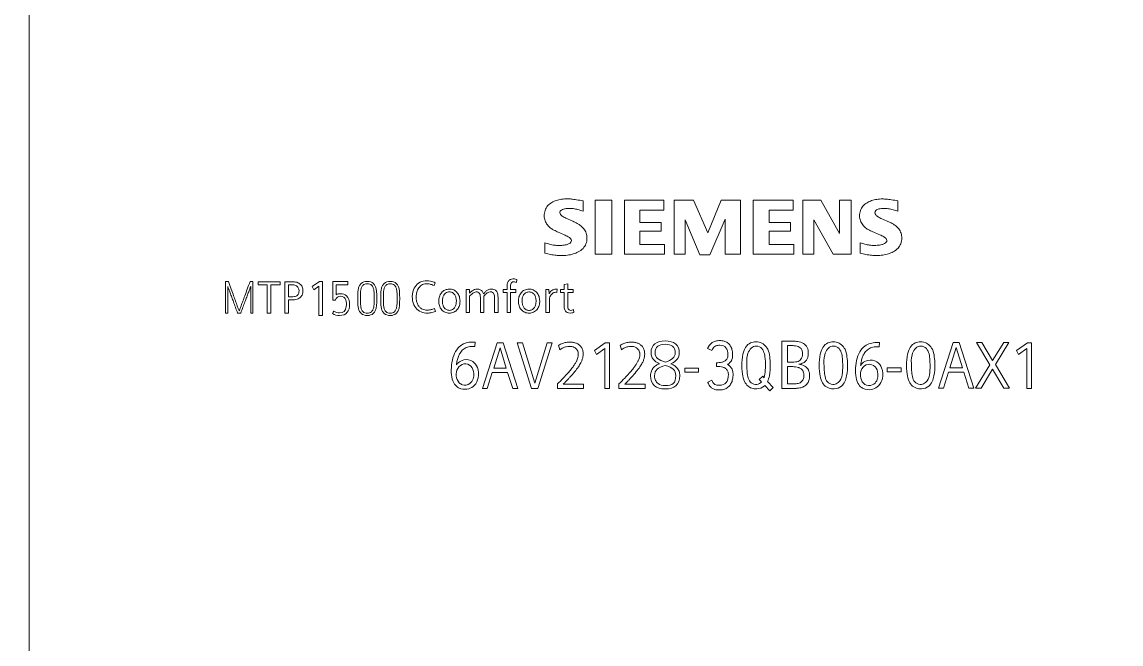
# Model space of a CAD drawing. Header units: millimetres. Extents: x 0 to 1189, y 0 to 841.
# Drawn here: x 878.3 to 955.1, y 322.4 to 365.8 of the extents above; entities that cross this region are included whole.
import ezdxf

# ---------------------------------------------------------------- set-up
doc = ezdxf.new("R2010")
doc.units = ezdxf.units.MM
doc.layers.add('1', color=7, linetype='Continuous')

msp = doc.modelspace()

# ---------------------------------------------------------------- linework, layer by layer
at = {"layer": '1', "color": 7, "linetype": 'Continuous', "lineweight": 13}
for p, q in [((917.504, 352.628), (917.504, 353.348)), ((919.504, 353.388), (918.344, 353.388)), ((918.344, 353.388), (918.344, 349.628)), ((919.504, 349.628), (919.504, 353.388)), ((923.144, 353.388), (920.384, 353.388)), ((920.384, 353.388), (920.384, 349.628)), ((923.144, 352.708), (923.144, 353.388)), ((925.224, 353.388), (923.864, 353.388)), ((923.864, 353.388), (923.864, 349.628)), ((926.224, 351.108), (925.224, 353.388)), ((927.144, 353.388), (926.224, 351.108)), ((928.504, 353.388), (927.144, 353.388)), ((928.504, 349.628), (928.504, 353.388)), ((932.184, 353.388), (929.384, 353.388)), ((929.384, 353.388), (929.384, 349.628)), ((932.184, 352.708), (932.184, 353.388)), ((934.104, 353.388), (932.864, 353.388)), ((932.864, 353.388), (932.864, 349.628)), ((935.424, 351.068), (934.104, 353.388)), ((936.224, 353.388), (935.424, 353.388)), ((935.424, 353.388), (935.424, 351.068)), ((936.224, 349.628), (936.224, 353.388)), ((939.504, 352.628), (939.504, 353.348)), ((921.464, 351.828), (921.464, 352.708)), ((921.464, 352.708), (923.144, 352.708)), ((930.504, 351.828), (930.504, 352.708)), ((930.504, 352.708), (932.184, 352.708)), ((922.944, 351.828), (921.464, 351.828)), ((922.944, 351.228), (922.944, 351.828)), ((924.624, 349.628), (924.624, 352.028)), ((924.624, 352.028), (925.664, 349.588)), ((926.344, 349.588), (927.424, 352.068)), ((927.424, 352.068), (927.424, 349.628)), ((931.984, 351.828), (930.504, 351.828)), ((931.984, 351.228), (931.984, 351.828)), ((933.624, 349.628), (933.624, 352.028)), ((933.624, 352.028), (934.984, 349.628)), ((921.464, 350.308), (921.464, 351.228)), ((921.464, 351.228), (922.944, 351.228)), ((930.504, 350.308), (930.504, 351.228)), ((930.504, 351.228), (931.984, 351.228)), ((914.824, 350.428), (914.824, 349.708)), ((923.184, 350.308), (921.464, 350.308)), ((923.184, 349.628), (923.184, 350.308)), ((932.224, 350.308), (930.504, 350.308)), ((932.224, 349.628), (932.224, 350.308)), ((936.864, 350.428), (936.864, 349.708)), ((918.344, 349.628), (919.504, 349.628)), ((920.384, 349.628), (923.184, 349.628)), ((923.864, 349.628), (924.624, 349.628)), ((925.664, 349.588), (926.344, 349.588)), ((927.424, 349.628), (928.504, 349.628)), ((929.384, 349.628), (932.224, 349.628)), ((932.864, 349.628), (933.624, 349.628)), ((934.984, 349.628), (936.224, 349.628)), ((896.329, 347.702), (894.78, 347.702)), ((894.78, 347.702), (894.78, 347.492)), ((894.78, 347.492), (895.423, 347.492)), ((895.423, 347.492), (895.423, 345.502)), ((895.678, 345.502), (895.678, 347.492)), ((895.678, 347.492), (896.329, 347.492)), ((896.329, 347.492), (896.329, 347.702)), ((896.659, 347.702), (896.659, 345.502)), ((896.914, 346.64), (896.914, 347.492)), ((899.073, 347.721), (898.562, 347.361)), ((898.562, 347.361), (898.671, 347.136)), ((898.671, 347.136), (899.04, 347.395)), ((899.04, 347.395), (899.04, 345.345)), ((899.278, 347.721), (899.073, 347.721)), ((899.278, 345.345), (899.278, 347.721)), ((901.049, 347.721), (900.008, 347.721)), ((900.008, 347.721), (900.008, 346.424)), ((900.236, 346.796), (900.236, 347.477)), ((900.236, 347.477), (901.049, 347.477)), ((901.049, 347.477), (901.049, 347.721)), ((907.085, 347.434), (907.168, 347.637)), ((909.556, 347.154), (909.316, 347.154)), ((909.565, 346.899), (909.556, 347.154)), ((912.183, 347.154), (911.922, 347.154)), ((911.922, 347.154), (911.922, 346.96)), ((912.806, 347.154), (912.425, 347.154)), ((912.806, 346.96), (912.806, 347.154)), ((912.835, 347.658), (912.857, 347.867)), ((915.114, 347.154), (914.889, 347.154)), ((915.124, 346.858), (915.114, 347.154)), ((915.667, 346.957), (915.689, 347.174)), ((916.18, 347.154), (915.919, 347.154)), ((915.919, 347.154), (915.919, 346.96)), ((916.422, 347.558), (916.18, 347.507)), ((916.18, 347.507), (916.18, 347.154)), ((916.422, 347.154), (916.422, 347.558)), ((916.802, 347.154), (916.422, 347.154)), ((916.802, 346.96), (916.802, 347.154)), ((896.914, 345.502), (896.914, 346.431)), ((900.008, 346.424), (900.183, 346.424)), ((909.329, 346.629), (909.329, 345.543)), ((909.571, 345.543), (909.571, 346.69)), ((910.564, 345.543), (910.564, 346.69)), ((911.922, 346.96), (912.183, 346.96)), ((912.183, 346.96), (912.183, 345.543)), ((912.425, 345.543), (912.425, 346.96)), ((912.425, 346.96), (912.806, 346.96)), ((915.919, 346.96), (916.18, 346.96)), ((916.422, 346.96), (916.802, 346.96)), ((907.18, 345.634), (907.116, 345.838)), ((916.846, 345.561), (916.824, 345.754)), ((895.423, 345.502), (895.678, 345.502)), ((896.659, 345.502), (896.914, 345.502)), ((899.04, 345.345), (899.278, 345.345)), ((909.329, 345.543), (909.571, 345.543)), ((910.321, 345.543), (910.564, 345.543)), ((911.313, 345.543), (911.555, 345.543)), ((912.183, 345.543), (912.425, 345.543)), ((914.9, 345.543), (915.142, 345.543)), ((909.939, 343.181), (909.955, 343.482)), ((911.485, 343.441), (910.461, 340.241)), ((911.906, 343.441), (911.485, 343.441)), ((912.939, 340.241), (911.906, 343.441)), ((913.254, 343.441), (912.888, 343.441)), ((912.888, 343.441), (913.892, 340.241)), ((914.121, 340.615), (913.254, 343.441)), ((914.993, 343.441), (914.121, 340.615)), ((914.325, 340.241), (915.327, 343.441)), ((915.327, 343.441), (914.993, 343.441)), ((919.049, 343.441), (918.289, 342.906)), ((919.337, 343.441), (919.049, 343.441)), ((919.337, 340.241), (919.337, 343.441)), ((931.906, 343.554), (931.391, 343.554)), ((931.391, 343.554), (931.391, 340.254)), ((938.184, 343.149), (938.2, 343.449)), ((943.362, 343.466), (942.338, 340.266)), ((943.783, 343.466), (943.362, 343.466)), ((944.815, 340.266), (943.783, 343.466)), ((945.368, 343.466), (944.982, 343.466)), ((944.982, 343.466), (945.913, 341.894)), ((946.116, 342.203), (945.368, 343.466)), ((946.892, 343.466), (946.116, 342.203)), ((946.309, 341.912), (947.258, 343.466)), ((947.258, 343.466), (946.892, 343.466)), ((948.549, 343.441), (947.789, 342.906)), ((948.837, 343.441), (948.549, 343.441)), ((948.837, 340.241), (948.837, 343.441)), ((911.252, 341.666), (911.694, 343.085)), ((911.694, 343.085), (912.126, 341.666)), ((915.789, 343.269), (915.873, 342.953)), ((918.289, 342.906), (918.429, 342.624)), ((918.429, 342.624), (919.016, 343.039)), ((919.016, 343.039), (919.016, 340.241)), ((920.089, 343.269), (920.173, 342.953)), ((931.773, 342.075), (931.773, 343.244)), ((931.773, 343.244), (931.945, 343.244)), ((943.128, 341.691), (943.571, 343.109)), ((943.571, 343.109), (944.002, 341.691)), ((947.789, 342.906), (947.929, 342.624)), ((947.929, 342.624), (948.516, 343.039)), ((948.516, 343.039), (948.516, 340.241)), ((926.817, 342.044), (926.817, 341.781)), ((931.945, 342.075), (931.773, 342.075)), ((931.773, 340.564), (931.773, 341.78)), ((931.773, 341.78), (931.945, 341.78)), ((945.913, 341.894), (944.931, 340.266)), ((947.291, 340.266), (946.309, 341.912)), ((910.798, 340.241), (911.152, 341.361)), ((911.152, 341.361), (912.225, 341.361)), ((912.126, 341.666), (911.252, 341.666)), ((912.225, 341.361), (912.579, 340.241)), ((925.566, 341.675), (924.605, 341.675)), ((924.605, 341.675), (924.605, 341.393)), ((924.605, 341.393), (925.566, 341.393)), ((925.566, 341.393), (925.566, 341.675)), ((930.053, 341.1), (929.812, 340.875)), ((930.15, 340.997), (930.053, 341.1)), ((939.714, 341.7), (938.752, 341.7)), ((938.752, 341.7), (938.752, 341.418)), ((938.752, 341.418), (939.714, 341.418)), ((939.714, 341.418), (939.714, 341.7)), ((942.675, 340.266), (943.029, 341.386)), ((943.029, 341.386), (944.102, 341.386)), ((944.002, 341.691), (943.128, 341.691)), ((944.102, 341.386), (944.455, 340.266)), ((945.309, 340.266), (946.116, 341.589)), ((946.116, 341.589), (946.892, 340.266)), ((910.461, 340.241), (910.798, 340.241)), ((912.579, 340.241), (912.939, 340.241)), ((913.892, 340.241), (914.325, 340.241)), ((915.706, 340.564), (915.706, 340.241)), ((915.706, 340.241), (917.525, 340.241)), ((917.525, 340.546), (916.107, 340.546)), ((917.525, 340.241), (917.525, 340.546)), ((919.016, 340.241), (919.337, 340.241)), ((920.006, 340.564), (920.006, 340.241)), ((920.006, 340.241), (921.825, 340.241)), ((921.825, 340.546), (920.407, 340.546)), ((921.825, 340.241), (921.825, 340.546)), ((929.812, 340.875), (929.972, 340.704)), ((930.202, 340.457), (930.543, 340.092)), ((930.784, 340.317), (930.391, 340.738)), ((930.543, 340.092), (930.784, 340.317)), ((931.391, 340.254), (932.045, 340.254)), ((931.945, 340.564), (931.773, 340.564)), ((942.338, 340.266), (942.675, 340.266)), ((944.455, 340.266), (944.815, 340.266)), ((944.931, 340.266), (945.309, 340.266)), ((946.892, 340.266), (947.291, 340.266)), ((948.516, 340.241), (948.837, 340.241))]:
    msp.add_line(p, q, dxfattribs=at)
for centre, radius, start, end in [((901.301, 345.983), 1.202, 158.04733, 158.4632), ((900.552, 346.3), 0.389, 20.15763, 160.1131), ((900.057, 346.143), 0.908, 348.75752, 18.67693), ((926.769, 344.381), 2.337, 271.18882, 280.58175), ((926.885, 339.896), 1.886, 78.14387, 92.05107)]:
    msp.add_arc(centre, radius, start, end, dxfattribs=at)
for points, knots in [([(950.48, 224.19), (898.21, 224.19), (842.672, 224.19), (783.868, 224.19), (777.143, 224.19), (773.452, 224.19), (772.941, 224.19), (772.593, 224.19), (772.362, 224.19), (771.984, 224.197), (770.669, 224.274), (768.364, 224.788), (765.613, 226.213), (763.316, 228.292), (761.893, 230.477), (761.135, 232.357), (760.808, 233.611), (760.648, 234.609), (760.587, 235.255), (760.568, 235.699), (760.562, 235.924), (760.562, 236.058), (760.562, 236.216), (760.561, 236.445), (760.562, 237.055), (760.562, 237.972), (760.561, 238.996), (760.562, 245.938), (760.562, 259.005), (760.562, 298.004), (760.561, 356.81), (760.562, 415.607), (760.561, 449.918), (760.562, 458.897), (760.561, 461.761), (760.562, 463.181), (760.561, 463.91), (760.562, 464.25), (760.562, 464.466), (760.565, 464.602), (760.567, 464.681), (760.585, 465.198), (760.689, 466.243), (761.139, 468.204), (762.201, 470.586), (764.142, 473), (766.634, 474.84), (769.058, 475.801), (770.812, 476.128), (771.698, 476.205), (772.208, 476.226), (772.877, 476.227), (773.791, 476.227), (775.425, 476.227), (779.916, 476.227), (790.535, 476.227), (852.604, 476.227), (963.681, 476.227), (1071.488, 476.227), (1130.292, 476.227), (1137.017, 476.227), (1140.708, 476.227), (1141.22, 476.227), (1141.568, 476.227), (1141.799, 476.227), (1142.176, 476.22), (1143.491, 476.143), (1145.796, 475.628), (1148.547, 474.204), (1150.844, 472.125), (1152.267, 469.94), (1153.026, 468.06), (1153.353, 466.806), (1153.512, 465.807), (1153.573, 465.161), (1153.593, 464.718), (1153.598, 464.492), (1153.598, 464.359), (1153.599, 464.201), (1153.599, 463.972), (1153.599, 463.361), (1153.599, 462.444), (1153.599, 461.421), (1153.599, 454.479), (1153.599, 441.411), (1153.599, 402.413), (1153.599, 343.606), (1153.599, 284.809), (1153.599, 250.498), (1153.599, 241.52), (1153.599, 238.655), (1153.599, 237.235), (1153.599, 236.506), (1153.599, 236.167), (1153.598, 235.951), (1153.595, 235.814), (1153.593, 235.735), (1153.575, 235.218), (1153.471, 234.174), (1153.021, 232.213), (1151.96, 229.831), (1150.019, 227.417), (1147.526, 225.577), (1145.102, 224.616), (1143.349, 224.288), (1142.463, 224.211), (1141.952, 224.19), (1141.284, 224.189), (1140.369, 224.19), (1138.735, 224.189), (1134.244, 224.19), (1123.625, 224.189), (1061.556, 224.19), (1002.751, 224.19), (950.48, 224.19)], [0, 0, 0, 0, 0.125, 0.132812, 0.140625, 0.141113, 0.141602, 0.141846, 0.141968, 0.14209, 0.142578, 0.144531, 0.146484, 0.148438, 0.150391, 0.151367, 0.152344, 0.152832, 0.15332, 0.153564, 0.153687, 0.153748, 0.153809, 0.154053, 0.154297, 0.155273, 0.15625, 0.156738, 0.171875, 0.1875, 0.25, 0.3125, 0.328125, 0.332031, 0.333984, 0.334961, 0.335449, 0.335693, 0.335815, 0.335876, 0.335938, 0.335968, 0.336914, 0.337891, 0.339844, 0.341797, 0.34375, 0.345703, 0.34668, 0.347168, 0.347412, 0.347656, 0.348633, 0.349609, 0.351562, 0.359375, 0.375, 0.5, 0.625, 0.632812, 0.640625, 0.641113, 0.641602, 0.641846, 0.641968, 0.64209, 0.642578, 0.644531, 0.646484, 0.648438, 0.650391, 0.651367, 0.652344, 0.652832, 0.65332, 0.653564, 0.653687, 0.653748, 0.653809, 0.654053, 0.654297, 0.655273, 0.65625, 0.656738, 0.671875, 0.6875, 0.75, 0.8125, 0.828125, 0.832031, 0.833984, 0.834961, 0.835449, 0.835693, 0.835815, 0.835876, 0.835938, 0.835968, 0.836914, 0.837891, 0.839844, 0.841797, 0.84375, 0.845703, 0.84668, 0.847168, 0.847412, 0.847656, 0.848633, 0.849609, 0.851562, 0.859375, 0.875, 1, 1, 1, 1]), ([(950.48, 229.19), (1002.751, 229.19), (1061.556, 229.19), (1123.625, 229.189), (1134.244, 229.19), (1138.735, 229.189), (1140.37, 229.19), (1141.282, 229.189), (1141.846, 229.19), (1142.143, 229.202), (1142.671, 229.248), (1143.709, 229.442), (1145.079, 229.985), (1146.528, 231.055), (1147.657, 232.459), (1148.257, 233.804), (1148.527, 234.984), (1148.584, 235.552), (1148.596, 235.897), (1148.597, 235.942), (1148.598, 236.007), (1148.599, 236.173), (1148.599, 236.508), (1148.599, 237.235), (1148.599, 238.656), (1148.599, 241.52), (1148.599, 250.498), (1148.599, 284.809), (1148.599, 343.606), (1148.599, 402.413), (1148.599, 441.411), (1148.599, 454.479), (1148.599, 461.42), (1148.599, 462.444), (1148.599, 463.364), (1148.599, 463.97), (1148.599, 464.192), (1148.598, 464.347), (1148.598, 464.426), (1148.595, 464.548), (1148.583, 464.816), (1148.549, 465.178), (1148.453, 465.778), (1148.269, 466.487), (1147.812, 467.618), (1147.008, 468.853), (1145.673, 470.062), (1144.073, 470.89), (1142.795, 471.175), (1141.985, 471.223), (1141.755, 471.227), (1141.567, 471.227), (1141.218, 471.227), (1140.709, 471.227), (1137.018, 471.227), (1130.292, 471.227), (1071.488, 471.227), (963.681, 471.227), (852.604, 471.227), (790.535, 471.227), (779.916, 471.227), (775.426, 471.227), (773.79, 471.227), (772.879, 471.227), (772.314, 471.227), (772.018, 471.214), (771.489, 471.168), (770.451, 470.975), (769.081, 470.431), (767.632, 469.362), (766.503, 467.958), (765.904, 466.612), (765.633, 465.433), (765.577, 464.865), (765.565, 464.52), (765.563, 464.474), (765.562, 464.409), (765.562, 464.243), (765.561, 463.909), (765.562, 463.182), (765.561, 461.761), (765.562, 458.897), (765.561, 449.918), (765.562, 415.607), (765.561, 356.81), (765.562, 298.004), (765.562, 259.005), (765.562, 245.938), (765.561, 238.996), (765.562, 237.973), (765.562, 237.053), (765.561, 236.447), (765.562, 236.225), (765.562, 236.07), (765.562, 235.991), (765.565, 235.869), (765.577, 235.601), (765.611, 235.238), (765.707, 234.638), (765.892, 233.929), (766.348, 232.798), (767.152, 231.564), (768.488, 230.355), (770.087, 229.527), (771.365, 229.241), (772.176, 229.194), (772.406, 229.19), (772.594, 229.19), (772.943, 229.19), (773.452, 229.19), (777.143, 229.19), (783.868, 229.19), (842.672, 229.19), (898.21, 229.19), (950.48, 229.19)], [0, 0, 0, 0, 0.125, 0.140625, 0.148438, 0.150391, 0.151367, 0.152344, 0.152588, 0.152832, 0.15332, 0.154297, 0.15625, 0.158203, 0.160156, 0.162109, 0.163086, 0.164032, 0.164062, 0.164124, 0.164185, 0.164307, 0.164551, 0.165039, 0.166016, 0.167969, 0.171875, 0.1875, 0.25, 0.3125, 0.328125, 0.343262, 0.34375, 0.344727, 0.345703, 0.345947, 0.346191, 0.346252, 0.346313, 0.346436, 0.34668, 0.347168, 0.347656, 0.348633, 0.349609, 0.351562, 0.353516, 0.355469, 0.357422, 0.35791, 0.358032, 0.358154, 0.358398, 0.358887, 0.359375, 0.367188, 0.375, 0.5, 0.625, 0.640625, 0.648438, 0.650391, 0.651367, 0.652344, 0.652588, 0.652832, 0.65332, 0.654297, 0.65625, 0.658203, 0.660156, 0.662109, 0.663086, 0.664032, 0.664062, 0.664124, 0.664185, 0.664307, 0.664551, 0.665039, 0.666016, 0.667969, 0.671875, 0.6875, 0.75, 0.8125, 0.828125, 0.843262, 0.84375, 0.844727, 0.845703, 0.845947, 0.846191, 0.846252, 0.846313, 0.846436, 0.84668, 0.847168, 0.847656, 0.848633, 0.849609, 0.851562, 0.853516, 0.855469, 0.857422, 0.85791, 0.858032, 0.858154, 0.858398, 0.858887, 0.859375, 0.867188, 0.875, 1, 1, 1, 1]), ([(917.504, 353.348), (917.35, 353.375), (917.075, 353.426), (916.712, 353.477), (916.363, 353.501), (916.01, 353.476), (915.635, 353.394), (915.296, 353.246), (915.006, 353.019), (914.818, 352.684), (914.767, 352.319), (914.817, 351.96), (914.994, 351.648), (915.225, 351.437), (915.494, 351.287), (915.8, 351.144), (916.14, 351.006), (916.435, 350.869), (916.618, 350.741), (916.695, 350.585), (916.644, 350.441), (916.51, 350.344), (916.348, 350.289), (916.173, 350.255), (915.999, 350.237), (915.766, 350.23), (915.479, 350.248), (915.147, 350.314), (914.931, 350.386), (914.824, 350.428)], [0, 0, 0, 0, 0.058167, 0.103291, 0.135497, 0.18739, 0.233927, 0.276573, 0.323469, 0.367574, 0.415117, 0.457643, 0.499335, 0.545023, 0.571534, 0.61311, 0.669886, 0.707355, 0.733443, 0.751236, 0.766876, 0.785371, 0.810586, 0.829835, 0.851293, 0.875106, 0.916093, 0.9575, 1, 1, 1, 1]), ([(939.504, 353.348), (939.352, 353.374), (939.08, 353.422), (938.72, 353.469), (938.376, 353.491), (938.029, 353.465), (937.662, 353.38), (937.328, 353.227), (937.04, 352.999), (936.851, 352.669), (936.8, 352.309), (936.853, 351.956), (937.032, 351.646), (937.266, 351.434), (937.539, 351.282), (937.846, 351.139), (938.186, 351.003), (938.48, 350.869), (938.664, 350.745), (938.743, 350.592), (938.692, 350.45), (938.557, 350.355), (938.391, 350.3), (938.211, 350.263), (938.035, 350.243), (937.803, 350.234), (937.517, 350.251), (937.186, 350.316), (936.971, 350.386), (936.864, 350.428)], [0, 0, 0, 0, 0.057583, 0.102541, 0.134994, 0.185598, 0.231448, 0.274046, 0.321533, 0.365446, 0.411849, 0.454176, 0.496026, 0.542215, 0.569844, 0.611753, 0.668087, 0.705885, 0.732039, 0.749567, 0.764924, 0.783472, 0.80902, 0.829572, 0.851491, 0.87493, 0.915975, 0.95744, 1, 1, 1, 1]), ([(914.824, 349.708), (914.957, 349.67), (915.216, 349.605), (915.598, 349.543), (915.995, 349.521), (916.398, 349.545), (916.798, 349.628), (917.171, 349.777), (917.5, 350.004), (917.724, 350.349), (917.783, 350.729), (917.731, 351.098), (917.556, 351.42), (917.322, 351.641), (917.048, 351.797), (916.743, 351.947), (916.406, 352.092), (916.112, 352.23), (915.931, 352.362), (915.857, 352.511), (915.895, 352.635), (915.994, 352.717), (916.117, 352.768), (916.25, 352.804), (916.379, 352.824), (916.566, 352.832), (916.822, 352.81), (917.155, 352.741), (917.384, 352.67), (917.504, 352.628)], [0, 0, 0, 0, 0.050995, 0.09847, 0.142842, 0.197361, 0.247009, 0.29309, 0.345193, 0.39189, 0.440408, 0.484338, 0.527032, 0.573288, 0.601245, 0.643101, 0.698989, 0.736572, 0.762873, 0.781014, 0.793261, 0.807604, 0.826728, 0.842361, 0.858321, 0.874793, 0.911417, 0.952987, 1, 1, 1, 1]), ([(915.913, 352.41), (915.89, 352.446), (915.859, 352.519), (915.887, 352.61), (915.917, 352.647), (915.927, 352.658)], [0, 0, 0, 0, 0.466668, 0.8392, 1, 1, 1, 1]), ([(936.864, 349.708), (936.997, 349.671), (937.255, 349.606), (937.636, 349.546), (938.03, 349.525), (938.43, 349.55), (938.827, 349.634), (939.194, 349.783), (939.515, 350.01), (939.731, 350.354), (939.787, 350.732), (939.735, 351.097), (939.561, 351.416), (939.331, 351.634), (939.063, 351.788), (938.761, 351.934), (938.426, 352.076), (938.135, 352.213), (937.952, 352.344), (937.869, 352.52), (937.957, 352.716), (938.211, 352.807), (938.508, 352.826), (938.842, 352.805), (939.172, 352.739), (939.392, 352.669), (939.504, 352.628)], [0, 0, 0, 0, 0.051177, 0.098821, 0.143351, 0.197996, 0.24762, 0.293548, 0.344848, 0.391383, 0.440309, 0.484046, 0.526614, 0.57274, 0.600034, 0.641579, 0.697513, 0.73523, 0.761625, 0.77983, 0.802755, 0.831617, 0.874986, 0.914128, 0.955604, 1, 1, 1, 1]), ([(937.932, 352.398), (937.911, 352.432), (937.879, 352.517), (937.91, 352.607), (937.938, 352.648)], [0, 0, 0, 0, 0.446807, 1, 1, 1, 1]), ([(892.671, 347.369), (892.688, 347.322), (892.71, 347.26), (892.767, 347.105), (892.799, 347.019), (892.87, 346.828), (892.907, 346.726), (892.985, 346.513), (893.024, 346.407), (893.153, 346.058), (893.248, 345.793), (893.352, 345.51)], [0, 0, 0, 0, 0.155893, 0.155893, 0.312693, 0.312693, 0.470232, 0.470232, 0.627286, 0.627286, 1, 1, 1, 1]), ([(894.225, 347.71), (894.09, 347.344), (893.968, 347.016), (893.811, 346.599), (893.766, 346.475), (893.677, 346.233), (893.636, 346.124), (893.562, 345.929), (893.532, 345.847), (893.486, 345.717), (893.472, 345.678), (893.468, 345.666)], [0, 0, 0, 0, 0.36619, 0.36619, 0.52467, 0.52467, 0.683151, 0.683151, 0.841432, 0.841432, 1, 1, 1, 1]), ([(893.575, 345.51), (893.681, 345.797), (893.779, 346.064), (893.91, 346.415), (893.948, 346.522), (894.028, 346.736), (894.065, 346.837), (894.137, 347.028), (894.169, 347.114), (894.228, 347.269), (894.251, 347.33), (894.267, 347.375)], [0, 0, 0, 0, 0.368387, 0.368387, 0.526359, 0.526359, 0.684151, 0.684151, 0.841743, 0.841743, 1, 1, 1, 1]), ([(896.914, 346.431), (896.961, 346.43), (897.073, 346.431), (897.3, 346.435), (897.527, 346.474), (897.739, 346.596), (897.857, 346.743), (897.921, 346.966), (897.92, 347.21), (897.816, 347.484), (897.557, 347.665), (897.211, 347.708), (896.909, 347.701), (896.716, 347.702), (896.659, 347.702)], [0, 0, 0, 0, 0.047498, 0.112379, 0.229359, 0.273797, 0.356237, 0.41088, 0.505402, 0.597419, 0.695135, 0.805259, 0.942949, 1, 1, 1, 1]), ([(896.914, 347.492), (896.998, 347.498), (897.163, 347.491), (897.38, 347.477), (897.56, 347.369), (897.647, 347.184), (897.653, 346.962), (897.564, 346.73), (897.329, 346.653), (897.116, 346.64), (896.98, 346.638), (896.914, 346.64)], [0, 0, 0, 0, 0.128876, 0.256893, 0.326301, 0.441095, 0.550469, 0.666966, 0.79117, 0.899212, 1, 1, 1, 1]), ([(901.856, 347.391), (901.824, 347.319), (901.8, 347.24), (901.769, 347.066), (901.76, 346.972), (901.755, 346.77), (901.754, 346.663), (901.754, 346.539), (901.754, 346.526), (901.754, 346.402), (901.756, 346.295), (901.76, 346.095), (901.769, 346.002), (901.8, 345.828), (901.824, 345.749), (901.888, 345.605), (901.936, 345.542), (901.998, 345.488)], [0, 0, 0, 0, 0.140554, 0.140554, 0.281108, 0.281108, 0.422345, 0.422345, 0.437506, 0.437506, 0.578743, 0.578743, 0.719291, 0.719291, 0.859838, 0.859838, 1, 1, 1, 1]), ([(902.833, 345.488), (902.893, 345.542), (902.939, 345.605), (903.007, 345.749), (903.031, 345.828), (903.062, 346.002), (903.071, 346.095), (903.076, 346.295), (903.077, 346.402), (903.077, 346.526), (903.077, 346.539), (903.077, 346.663), (903.075, 346.77), (903.071, 346.972), (903.062, 347.066), (903.034, 347.24), (903.011, 347.319), (902.946, 347.463), (902.9, 347.526), (902.735, 347.676), (902.594, 347.724), (902.24, 347.724), (902.099, 347.677), (901.935, 347.526), (901.888, 347.463), (901.856, 347.391)], [0, 0, 0, 0, 0.079569, 0.079569, 0.159138, 0.159138, 0.238707, 0.238707, 0.318666, 0.318666, 0.327249, 0.327249, 0.407208, 0.407208, 0.486781, 0.486781, 0.566276, 0.566276, 0.645117, 0.645117, 0.783434, 0.783434, 0.921751, 0.921751, 1, 1, 1, 1]), ([(902.018, 345.762), (901.992, 345.824), (901.974, 345.895), (901.95, 346.052), (901.943, 346.137), (901.938, 346.319), (901.937, 346.415), (901.937, 346.526), (901.937, 346.539), (901.937, 346.655), (901.938, 346.753), (901.943, 346.935), (901.949, 347.02), (901.971, 347.176), (901.989, 347.246), (902.039, 347.368), (902.075, 347.42), (902.123, 347.463)], [0, 0, 0, 0, 0.136936, 0.136936, 0.273872, 0.273872, 0.410828, 0.410828, 0.427429, 0.427429, 0.570283, 0.570283, 0.713116, 0.713116, 0.856078, 0.856078, 1, 1, 1, 1]), ([(902.711, 347.463), (902.757, 347.42), (902.793, 347.368), (902.845, 347.246), (902.864, 347.176), (902.885, 347.02), (902.892, 346.935), (902.897, 346.753), (902.898, 346.655), (902.898, 346.539), (902.898, 346.526), (902.898, 346.415), (902.896, 346.319), (902.892, 346.137), (902.885, 346.052), (902.861, 345.895), (902.842, 345.825), (902.789, 345.699), (902.752, 345.645), (902.637, 345.541), (902.542, 345.511), (902.291, 345.511), (902.194, 345.541), (902.079, 345.645), (902.042, 345.699), (902.018, 345.762)], [0, 0, 0, 0, 0.086386, 0.086386, 0.172202, 0.172202, 0.25794, 0.25794, 0.343692, 0.343692, 0.353657, 0.353657, 0.435868, 0.435868, 0.518067, 0.518067, 0.600266, 0.600266, 0.682998, 0.682998, 0.79846, 0.79846, 0.915871, 0.915871, 1, 1, 1, 1]), ([(902.123, 347.463), (902.19, 347.526), (902.288, 347.558), (902.544, 347.558), (902.642, 347.526), (902.711, 347.463)], [0, 0, 0, 0, 0.505133, 0.505133, 1, 1, 1, 1]), ([(902.123, 347.463), (902.19, 347.526), (902.288, 347.558), (902.544, 347.558), (902.642, 347.526), (902.711, 347.463)], [0, 0, 0, 0, 0.505133, 0.505133, 1, 1, 1, 1]), ([(903.459, 347.391), (903.427, 347.319), (903.403, 347.24), (903.372, 347.066), (903.363, 346.972), (903.358, 346.77), (903.357, 346.663), (903.357, 346.539), (903.357, 346.526), (903.357, 346.402), (903.358, 346.295), (903.363, 346.095), (903.372, 346.002), (903.403, 345.828), (903.427, 345.749), (903.491, 345.605), (903.539, 345.542), (903.601, 345.488)], [0, 0, 0, 0, 0.140554, 0.140554, 0.281108, 0.281108, 0.422345, 0.422345, 0.437506, 0.437506, 0.578743, 0.578743, 0.719291, 0.719291, 0.859838, 0.859838, 1, 1, 1, 1]), ([(904.436, 345.488), (904.496, 345.542), (904.542, 345.605), (904.609, 345.749), (904.634, 345.828), (904.665, 346.002), (904.674, 346.095), (904.679, 346.295), (904.68, 346.402), (904.68, 346.526), (904.68, 346.539), (904.68, 346.663), (904.678, 346.77), (904.674, 346.972), (904.665, 347.066), (904.637, 347.24), (904.613, 347.319), (904.549, 347.463), (904.503, 347.526), (904.338, 347.676), (904.197, 347.724), (903.843, 347.724), (903.702, 347.677), (903.538, 347.526), (903.491, 347.463), (903.459, 347.391)], [0, 0, 0, 0, 0.079569, 0.079569, 0.159138, 0.159138, 0.238707, 0.238707, 0.318666, 0.318666, 0.327249, 0.327249, 0.407208, 0.407208, 0.486781, 0.486781, 0.566276, 0.566276, 0.645117, 0.645117, 0.783434, 0.783434, 0.921751, 0.921751, 1, 1, 1, 1]), ([(903.621, 345.762), (903.595, 345.824), (903.577, 345.895), (903.553, 346.052), (903.546, 346.137), (903.541, 346.319), (903.54, 346.415), (903.54, 346.526), (903.54, 346.539), (903.54, 346.655), (903.541, 346.753), (903.545, 346.935), (903.552, 347.02), (903.574, 347.176), (903.592, 347.246), (903.642, 347.368), (903.678, 347.42), (903.726, 347.463)], [0, 0, 0, 0, 0.136936, 0.136936, 0.273872, 0.273872, 0.410828, 0.410828, 0.427429, 0.427429, 0.570283, 0.570283, 0.713116, 0.713116, 0.856078, 0.856078, 1, 1, 1, 1]), ([(904.314, 347.463), (904.36, 347.42), (904.396, 347.368), (904.448, 347.246), (904.467, 347.176), (904.488, 347.02), (904.494, 346.935), (904.5, 346.753), (904.501, 346.655), (904.501, 346.539), (904.501, 346.526), (904.501, 346.415), (904.499, 346.319), (904.495, 346.137), (904.488, 346.052), (904.463, 345.895), (904.444, 345.825), (904.392, 345.699), (904.355, 345.645), (904.24, 345.541), (904.145, 345.511), (903.894, 345.511), (903.796, 345.541), (903.682, 345.645), (903.645, 345.699), (903.621, 345.762)], [0, 0, 0, 0, 0.086386, 0.086386, 0.172202, 0.172202, 0.25794, 0.25794, 0.343692, 0.343692, 0.353657, 0.353657, 0.435868, 0.435868, 0.518067, 0.518067, 0.600266, 0.600266, 0.682998, 0.682998, 0.79846, 0.79846, 0.915871, 0.915871, 1, 1, 1, 1]), ([(903.726, 347.463), (903.793, 347.526), (903.891, 347.558), (904.147, 347.558), (904.245, 347.526), (904.314, 347.463)], [0, 0, 0, 0, 0.505133, 0.505133, 1, 1, 1, 1]), ([(903.726, 347.463), (903.793, 347.526), (903.891, 347.558), (904.147, 347.558), (904.245, 347.526), (904.314, 347.463)], [0, 0, 0, 0, 0.505133, 0.505133, 1, 1, 1, 1]), ([(907.168, 347.637), (907.056, 347.69), (906.788, 347.776), (906.328, 347.791), (905.883, 347.563), (905.593, 347.102), (905.526, 346.533), (905.704, 345.823), (906.326, 345.465), (906.855, 345.53), (907.073, 345.591), (907.18, 345.634)], [0, 0, 0, 0, 0.078775, 0.186117, 0.290375, 0.389841, 0.530151, 0.65472, 0.850813, 0.926067, 1, 1, 1, 1]), ([(907.116, 345.838), (907.074, 345.819), (906.961, 345.776), (906.733, 345.72), (906.439, 345.71), (906.172, 345.82), (905.993, 346.004), (905.888, 346.22), (905.825, 346.506), (905.83, 346.817), (905.923, 347.149), (906.111, 347.436), (906.408, 347.567), (906.683, 347.569), (906.903, 347.513), (907.033, 347.46), (907.085, 347.434)], [0, 0, 0, 0, 0.037201, 0.097331, 0.188059, 0.268928, 0.321032, 0.391101, 0.459255, 0.555166, 0.637694, 0.734705, 0.819625, 0.886322, 0.953497, 1, 1, 1, 1]), ([(910.531, 346.867), (910.524, 346.898), (910.494, 346.983), (910.399, 347.111), (910.215, 347.19), (910.017, 347.189), (909.82, 347.124), (909.678, 347.013), (909.595, 346.933), (909.565, 346.899)], [0, 0, 0, 0, 0.076702, 0.228535, 0.379873, 0.557465, 0.711564, 0.889141, 1, 1, 1, 1]), ([(911.555, 345.543), (911.555, 345.648), (911.555, 345.855), (911.555, 346.127), (911.555, 346.378), (911.555, 346.603), (911.543, 346.846), (911.448, 347.087), (911.209, 347.194), (910.973, 347.187), (910.77, 347.103), (910.634, 346.979), (910.559, 346.9), (910.531, 346.867)], [0, 0, 0, 0, 0.12306, 0.241509, 0.317003, 0.41614, 0.503622, 0.602345, 0.698908, 0.786771, 0.873155, 0.949498, 1, 1, 1, 1]), ([(912.857, 347.867), (912.804, 347.882), (912.683, 347.902), (912.491, 347.899), (912.3, 347.805), (912.207, 347.621), (912.183, 347.426), (912.183, 347.271), (912.183, 347.18), (912.183, 347.154)], [0, 0, 0, 0, 0.131097, 0.30063, 0.460149, 0.621907, 0.77831, 0.937525, 1, 1, 1, 1]), ([(912.425, 347.154), (912.425, 347.186), (912.425, 347.288), (912.427, 347.436), (912.451, 347.603), (912.566, 347.711), (912.712, 347.706), (912.796, 347.679), (912.835, 347.658)], [0, 0, 0, 0, 0.110142, 0.354671, 0.522864, 0.682925, 0.85153, 1, 1, 1, 1]), ([(912.425, 347.154), (912.425, 347.186), (912.425, 347.288), (912.427, 347.436), (912.451, 347.603), (912.566, 347.711), (912.712, 347.706), (912.796, 347.679), (912.835, 347.658)], [0, 0, 0, 0, 0.110142, 0.354671, 0.522864, 0.682925, 0.85153, 1, 1, 1, 1]), ([(914.889, 347.154), (914.891, 347.079), (914.896, 346.917), (914.901, 346.607), (914.9, 346.249), (914.9, 345.874), (914.9, 345.647), (914.9, 345.543)], [0, 0, 0, 0, 0.140818, 0.302012, 0.576328, 0.806587, 1, 1, 1, 1]), ([(915.689, 347.174), (915.673, 347.177), (915.617, 347.186), (915.51, 347.188), (915.367, 347.149), (915.252, 347.052), (915.176, 346.949), (915.138, 346.885), (915.124, 346.858)], [0, 0, 0, 0, 0.068258, 0.24227, 0.453712, 0.684323, 0.867664, 1, 1, 1, 1]), ([(893.468, 345.666), (893.462, 345.678), (893.447, 345.717), (893.398, 345.847), (893.367, 345.928), (893.294, 346.123), (893.253, 346.233), (893.164, 346.475), (893.119, 346.599), (893.074, 346.725)], [0, 0, 0, 0, 0.250446, 0.250446, 0.500424, 0.500424, 0.750087, 0.750087, 1, 1, 1, 1]), ([(899.992, 345.487), (900.145, 345.391), (900.308, 345.343), (900.714, 345.343), (900.892, 345.419), (901.127, 345.703), (901.181, 345.881), (901.181, 346.374), (901.108, 346.577), (900.853, 346.814), (900.713, 346.865), (900.423, 346.865), (900.32, 346.842), (900.236, 346.796)], [0, 0, 0, 0, 0.149776, 0.149776, 0.348266, 0.348266, 0.521589, 0.521589, 0.73142, 0.73142, 0.888792, 0.888792, 1, 1, 1, 1]), ([(908.054, 345.715), (908.128, 345.698), (908.284, 345.702), (908.487, 345.823), (908.6, 346.026), (908.645, 346.248), (908.643, 346.475), (908.592, 346.695), (908.467, 346.895), (908.258, 346.999), (907.983, 346.995), (907.761, 346.815), (907.665, 346.523), (907.658, 346.258), (907.716, 346), (907.84, 345.802), (907.981, 345.732), (908.054, 345.715)], [0, 0, 0, 0, 0.0625, 0.125, 0.1875, 0.25, 0.3125, 0.375, 0.4375, 0.5, 0.5625, 0.65625, 0.71875, 0.8125, 0.875, 0.9375, 1, 1, 1, 1]), ([(908.054, 345.715), (908.128, 345.698), (908.284, 345.702), (908.487, 345.823), (908.6, 346.026), (908.645, 346.248), (908.643, 346.475), (908.592, 346.695), (908.467, 346.895), (908.258, 346.999), (907.983, 346.995), (907.761, 346.815), (907.665, 346.523), (907.658, 346.258), (907.716, 346), (907.84, 345.802), (907.981, 345.732), (908.054, 345.715)], [0, 0, 0, 0, 0.0625, 0.125, 0.1875, 0.25, 0.3125, 0.375, 0.4375, 0.5, 0.5625, 0.65625, 0.71875, 0.8125, 0.875, 0.9375, 1, 1, 1, 1]), ([(909.571, 346.69), (909.606, 346.738), (909.701, 346.843), (909.882, 346.982), (910.121, 347.013), (910.282, 346.881), (910.325, 346.665), (910.32, 346.409), (910.322, 346.093), (910.321, 345.807), (910.321, 345.616), (910.321, 345.543)], [0, 0, 0, 0, 0.081168, 0.195679, 0.313127, 0.3774, 0.463784, 0.604567, 0.735585, 0.898973, 1, 1, 1, 1]), ([(910.564, 346.69), (910.594, 346.732), (910.665, 346.815), (910.782, 346.918), (910.929, 346.988), (911.088, 347.003), (911.29, 346.903), (911.316, 346.599), (911.312, 346.274), (911.313, 345.906), (911.313, 345.665), (911.313, 345.543)], [0, 0, 0, 0, 0.07137, 0.150772, 0.213152, 0.29314, 0.364708, 0.496879, 0.666462, 0.831105, 1, 1, 1, 1]), ([(913.635, 345.713), (913.709, 345.698), (913.864, 345.705), (914.097, 345.858), (914.212, 346.149), (914.218, 346.452), (914.155, 346.709), (914.025, 346.903), (913.811, 347.001), (913.578, 346.992), (913.346, 346.84), (913.23, 346.549), (913.227, 346.246), (913.289, 345.988), (913.417, 345.796), (913.56, 345.728), (913.635, 345.713)], [0, 0, 0, 0, 0.0625, 0.125, 0.21875, 0.3125, 0.375, 0.4375, 0.5, 0.5625, 0.625, 0.71875, 0.8125, 0.875, 0.9375, 1, 1, 1, 1]), ([(913.635, 345.713), (913.709, 345.698), (913.864, 345.705), (914.097, 345.858), (914.212, 346.149), (914.218, 346.452), (914.155, 346.709), (914.025, 346.903), (913.811, 347.001), (913.578, 346.992), (913.346, 346.84), (913.23, 346.549), (913.227, 346.246), (913.289, 345.988), (913.417, 345.796), (913.56, 345.728), (913.635, 345.713)], [0, 0, 0, 0, 0.0625, 0.125, 0.21875, 0.3125, 0.375, 0.4375, 0.5, 0.5625, 0.625, 0.71875, 0.8125, 0.875, 0.9375, 1, 1, 1, 1]), ([(915.142, 345.543), (915.142, 345.627), (915.142, 345.87), (915.146, 346.235), (915.134, 346.624), (915.308, 346.86), (915.492, 346.972), (915.611, 346.969), (915.667, 346.957)], [0, 0, 0, 0, 0.145579, 0.420619, 0.643626, 0.792718, 0.907058, 1, 1, 1, 1]), ([(915.145, 346.474), (915.15, 346.536), (915.176, 346.68), (915.308, 346.86), (915.492, 346.972), (915.611, 346.969), (915.667, 346.957)], [0, 0, 0, 0, 0.231021, 0.552729, 0.799452, 1, 1, 1, 1]), ([(916.18, 346.96), (916.18, 346.805), (916.178, 346.53), (916.183, 346.143), (916.169, 345.834), (916.277, 345.58), (916.493, 345.504), (916.681, 345.512), (916.799, 345.544), (916.846, 345.561)], [0, 0, 0, 0, 0.237741, 0.423265, 0.594487, 0.714671, 0.811587, 0.924313, 1, 1, 1, 1]), ([(916.824, 345.754), (916.791, 345.736), (916.713, 345.71), (916.55, 345.688), (916.419, 345.846), (916.424, 346.034), (916.421, 346.233), (916.422, 346.472), (916.422, 346.72), (916.422, 346.887), (916.422, 346.96)], [0, 0, 0, 0, 0.070694, 0.163318, 0.293611, 0.399002, 0.522391, 0.678791, 0.858777, 1, 1, 1, 1]), ([(916.422, 346.188), (916.422, 346.198), (916.421, 346.278), (916.422, 346.359), (916.422, 346.431)], [0, 0, 0, 0, 0.116895, 1, 1, 1, 1]), ([(900.947, 345.966), (900.898, 345.667), (900.742, 345.52), (900.343, 345.52), (900.209, 345.566), (900.077, 345.658)], [0, 0, 0, 0, 0.661989, 0.661989, 1, 1, 1, 1]), ([(907.417, 346.225), (907.419, 346.213), (907.433, 346.097), (907.495, 345.882), (907.669, 345.671), (907.81, 345.59), (907.862, 345.568)], [0, 0, 0, 0, 0.043339, 0.4202, 0.79706, 1, 1, 1, 1]), ([(901.998, 345.488), (902.101, 345.392), (902.24, 345.345), (902.592, 345.345), (902.73, 345.392), (902.833, 345.488)], [0, 0, 0, 0, 0.503737, 0.503737, 1, 1, 1, 1]), ([(901.998, 345.488), (902.101, 345.392), (902.24, 345.345), (902.592, 345.345), (902.73, 345.392), (902.833, 345.488)], [0, 0, 0, 0, 0.503737, 0.503737, 1, 1, 1, 1]), ([(903.601, 345.488), (903.704, 345.392), (903.843, 345.345), (904.195, 345.345), (904.333, 345.392), (904.436, 345.488)], [0, 0, 0, 0, 0.503737, 0.503737, 1, 1, 1, 1]), ([(903.601, 345.488), (903.704, 345.392), (903.843, 345.345), (904.195, 345.345), (904.333, 345.392), (904.436, 345.488)], [0, 0, 0, 0, 0.503737, 0.503737, 1, 1, 1, 1]), ([(909.955, 343.482), (909.812, 343.496), (909.534, 343.487), (909.105, 343.376), (908.703, 343.065), (908.42, 342.538), (908.282, 341.887), (908.275, 341.231), (908.401, 340.679), (908.672, 340.343), (909.047, 340.181), (909.489, 340.177), (909.97, 340.456), (910.227, 341.024), (910.201, 341.675), (909.802, 342.216), (909.209, 342.319), (908.819, 342.105), (908.685, 341.946), (908.648, 341.892)], [0, 0, 0, 0, 0.048731, 0.09736, 0.150753, 0.220246, 0.30022, 0.380246, 0.446846, 0.492965, 0.523472, 0.586524, 0.638716, 0.707536, 0.791798, 0.853553, 0.926871, 0.977942, 1, 1, 1, 1]), ([(916.107, 340.546), (916.163, 340.601), (916.273, 340.71), (916.432, 340.874), (916.649, 341.109), (916.899, 341.399), (917.154, 341.729), (917.327, 342.003), (917.432, 342.237), (917.488, 342.449), (917.508, 342.678), (917.484, 342.913), (917.387, 343.138), (917.227, 343.301), (917.035, 343.412), (916.818, 343.474), (916.575, 343.493), (916.314, 343.47), (916.047, 343.395), (915.875, 343.316), (915.789, 343.269)], [0, 0, 0, 0, 0.049297, 0.096698, 0.142228, 0.248411, 0.334914, 0.402258, 0.449513, 0.494457, 0.538305, 0.592139, 0.640298, 0.687898, 0.731349, 0.777184, 0.827667, 0.882598, 0.939505, 1, 1, 1, 1]), ([(920.407, 340.546), (920.463, 340.601), (920.573, 340.71), (920.732, 340.874), (920.949, 341.109), (921.199, 341.399), (921.454, 341.729), (921.627, 342.003), (921.732, 342.237), (921.788, 342.449), (921.808, 342.678), (921.784, 342.913), (921.687, 343.138), (921.527, 343.301), (921.335, 343.412), (921.118, 343.474), (920.875, 343.493), (920.614, 343.47), (920.347, 343.395), (920.175, 343.316), (920.089, 343.269)], [0, 0, 0, 0, 0.049297, 0.096698, 0.142228, 0.248411, 0.334914, 0.402258, 0.449513, 0.494457, 0.538305, 0.592139, 0.640298, 0.687898, 0.731349, 0.777184, 0.827667, 0.882598, 0.939505, 1, 1, 1, 1]), ([(922.518, 343.364), (922.338, 343.227), (922.248, 343.019), (922.248, 342.635), (922.265, 342.54), (922.335, 342.375), (922.381, 342.304), (922.494, 342.181), (922.558, 342.129), (922.697, 342.044), (922.767, 342.008), (922.837, 341.977)], [0, 0, 0, 0, 0.394571, 0.394571, 0.546109, 0.546109, 0.697647, 0.697647, 0.84819, 0.84819, 1, 1, 1, 1]), ([(923.635, 341.972), (923.818, 342.055), (923.961, 342.163), (924.171, 342.428), (924.223, 342.572), (924.223, 343.008), (924.134, 343.219), (923.778, 343.499), (923.537, 343.57), (922.935, 343.57), (922.697, 343.501), (922.518, 343.364)], [0, 0, 0, 0, 0.135482, 0.135482, 0.271364, 0.271364, 0.516185, 0.516185, 0.761007, 0.761007, 1, 1, 1, 1]), ([(922.715, 343.199), (922.84, 343.291), (923.012, 343.337), (923.457, 343.337), (923.631, 343.289), (923.881, 343.1), (923.943, 342.944), (923.943, 342.584), (923.879, 342.456), (923.626, 342.226), (923.458, 342.145), (923.249, 342.096)], [0, 0, 0, 0, 0.228122, 0.228122, 0.460422, 0.460422, 0.692722, 0.692722, 0.84663, 0.84663, 1, 1, 1, 1]), ([(927.046, 343.592), (926.997, 343.592), (926.896, 343.587), (926.714, 343.553), (926.511, 343.464), (926.368, 343.33), (926.292, 343.22), (926.264, 343.171), (926.243, 343.13), (926.225, 343.094), (926.211, 343.066), (926.202, 343.048)], [0, 0, 0, 0, 0.125, 0.25, 0.5, 0.75, 0.8125, 0.875, 0.90625, 0.9375, 1, 1, 1, 1]), ([(927.6, 341.925), (927.616, 341.935), (927.648, 341.956), (927.712, 342.006), (927.784, 342.076), (927.85, 342.169), (927.889, 342.249), (927.924, 342.337), (927.95, 342.468), (927.952, 342.712), (927.915, 342.977), (927.798, 343.243), (927.606, 343.447), (927.395, 343.547), (927.204, 343.586), (927.098, 343.592), (927.046, 343.592)], [0, 0, 0, 0, 0.03125, 0.0625, 0.125, 0.1875, 0.21875, 0.25, 0.3125, 0.375, 0.5, 0.625, 0.75, 0.875, 0.9375, 1, 1, 1, 1]), ([(930.391, 340.738), (930.448, 340.862), (930.57, 341.277), (930.589, 341.838), (930.549, 342.463), (930.433, 343.093), (929.835, 343.624), (929.021, 343.447), (928.65, 342.769), (928.585, 342.056), (928.601, 341.34), (928.736, 340.768), (928.998, 340.387), (929.335, 340.228), (929.739, 340.206), (930.036, 340.303), (930.185, 340.439), (930.202, 340.457)], [0, 0, 0, 0, 0.047703, 0.145264, 0.210304, 0.275345, 0.372905, 0.470466, 0.535506, 0.633067, 0.730628, 0.795668, 0.844448, 0.893229, 0.925749, 0.990789, 1, 1, 1, 1]), ([(932.569, 341.936), (932.628, 341.947), (932.738, 341.972), (932.885, 342.03), (933.025, 342.118), (933.145, 342.26), (933.224, 342.468), (933.25, 342.76), (933.2, 343.116), (932.907, 343.436), (932.585, 343.52), (932.323, 343.544), (932.127, 343.553), (931.984, 343.554), (931.906, 343.554)], [0, 0, 0, 0, 0.061401, 0.114306, 0.160161, 0.228451, 0.300559, 0.383167, 0.526129, 0.652013, 0.800224, 0.853597, 0.92015, 1, 1, 1, 1]), ([(935.049, 340.222), (934.959, 340.216), (934.735, 340.228), (934.398, 340.387), (934.136, 340.768), (934.001, 341.34), (933.985, 342.056), (934.05, 342.769), (934.421, 343.447), (935.235, 343.624), (935.833, 343.093), (935.949, 342.463), (935.989, 341.838), (935.965, 341.144), (935.681, 340.384), (935.229, 340.235), (935.049, 340.222)], [0, 0, 0, 0, 0.03125, 0.078125, 0.125, 0.1875, 0.28125, 0.375, 0.4375, 0.53125, 0.625, 0.6875, 0.75, 0.84375, 0.9375, 1, 1, 1, 1]), ([(938.2, 343.449), (938.057, 343.463), (937.78, 343.454), (937.351, 343.343), (936.948, 343.032), (936.665, 342.505), (936.527, 341.854), (936.52, 341.198), (936.646, 340.646), (936.917, 340.31), (937.293, 340.148), (937.735, 340.144), (938.215, 340.424), (938.472, 340.991), (938.446, 341.642), (938.047, 342.183), (937.454, 342.287), (937.065, 342.072), (936.93, 341.913), (936.893, 341.859)], [0, 0, 0, 0, 0.048731, 0.09736, 0.150753, 0.220246, 0.30022, 0.380246, 0.446846, 0.492965, 0.523472, 0.586524, 0.638716, 0.707536, 0.791798, 0.853553, 0.926871, 0.977942, 1, 1, 1, 1]), ([(941.153, 340.222), (941.063, 340.216), (940.838, 340.228), (940.501, 340.387), (940.239, 340.768), (940.104, 341.34), (940.088, 342.056), (940.153, 342.769), (940.525, 343.447), (941.339, 343.624), (941.936, 343.093), (942.052, 342.463), (942.092, 341.838), (942.069, 341.144), (941.784, 340.384), (941.333, 340.235), (941.153, 340.222)], [0, 0, 0, 0, 0.03125, 0.078125, 0.125, 0.1875, 0.28125, 0.375, 0.4375, 0.53125, 0.625, 0.6875, 0.75, 0.84375, 0.9375, 1, 1, 1, 1]), ([(908.648, 341.892), (908.66, 341.998), (908.691, 342.198), (908.772, 342.476), (908.901, 342.745), (909.102, 342.992), (909.415, 343.161), (909.663, 343.193), (909.818, 343.19), (909.875, 343.186), (909.916, 343.183), (909.939, 343.181)], [0, 0, 0, 0, 0.154449, 0.292413, 0.416822, 0.584345, 0.744006, 0.917568, 0.939781, 0.967252, 1, 1, 1, 1]), ([(915.873, 342.953), (915.945, 343.003), (916.089, 343.088), (916.315, 343.171), (916.527, 343.197), (916.715, 343.18), (916.875, 343.126), (917.003, 343.037), (917.098, 342.923), (917.153, 342.788), (917.168, 342.642), (917.155, 342.491), (917.118, 342.34), (917.055, 342.179), (916.958, 342.004), (916.828, 341.809), (916.651, 341.575), (916.408, 341.292), (916.086, 340.947), (915.841, 340.699), (915.706, 340.564)], [0, 0, 0, 0, 0.061921, 0.117724, 0.169732, 0.211885, 0.250361, 0.287686, 0.320811, 0.353869, 0.389642, 0.423804, 0.460152, 0.499428, 0.545961, 0.601237, 0.665562, 0.753557, 0.864992, 1, 1, 1, 1]), ([(920.173, 342.953), (920.245, 343.003), (920.389, 343.088), (920.615, 343.171), (920.827, 343.197), (921.015, 343.18), (921.175, 343.126), (921.303, 343.037), (921.398, 342.923), (921.453, 342.788), (921.468, 342.642), (921.455, 342.491), (921.418, 342.34), (921.355, 342.179), (921.258, 342.004), (921.128, 341.809), (920.951, 341.575), (920.708, 341.292), (920.386, 340.947), (920.141, 340.699), (920.006, 340.564)], [0, 0, 0, 0, 0.061921, 0.117724, 0.169732, 0.211885, 0.250361, 0.287686, 0.320811, 0.353869, 0.389642, 0.423804, 0.460152, 0.499428, 0.545961, 0.601237, 0.665562, 0.753557, 0.864992, 1, 1, 1, 1]), ([(920.916, 343.188), (920.951, 343.185), (921.039, 343.172), (921.175, 343.126), (921.303, 343.037), (921.398, 342.923), (921.438, 342.826), (921.45, 342.771), (921.452, 342.761)], [0, 0, 0, 0, 0.142015, 0.36354, 0.578435, 0.769151, 0.959484, 1, 1, 1, 1]), ([(923.249, 342.096), (923.004, 342.157), (922.822, 342.239), (922.592, 342.443), (922.532, 342.574), (922.528, 342.732)], [0, 0, 0, 0, 0.5, 0.5, 1, 1, 1, 1]), ([(926.202, 343.048), (926.234, 343.032), (926.297, 343), (926.393, 342.952), (926.459, 342.919), (926.493, 342.902), (926.495, 342.901)], [0, 0, 0, 0, 0.326232, 0.652463, 0.978695, 1, 1, 1, 1]), ([(926.495, 342.901), (926.51, 342.931), (926.525, 342.961), (926.57, 343.05), (926.605, 343.098), (926.685, 343.171), (926.727, 343.2), (926.771, 343.219)], [0, 0, 0, 0, 0.201825, 0.201825, 0.602376, 0.602376, 1, 1, 1, 1]), ([(926.909, 343.259), (926.956, 343.266), (927.002, 343.27), (927.431, 343.27), (927.624, 343.041), (927.624, 342.484), (927.605, 342.404), (927.531, 342.28), (927.484, 342.229), (927.368, 342.149), (927.303, 342.118), (927.22, 342.09), (927.209, 342.087), (927.198, 342.083)], [0, 0, 0, 0, 0.064582, 0.064582, 0.623769, 0.623769, 0.742604, 0.742604, 0.862667, 0.862667, 0.981973, 0.981973, 1, 1, 1, 1]), ([(929.972, 340.704), (929.883, 340.61), (929.65, 340.466), (929.061, 340.652), (928.955, 341.28), (928.94, 341.933), (928.887, 342.59), (929.331, 343.306), (930.103, 343.104), (930.252, 342.3), (930.241, 341.613), (930.209, 341.161), (930.15, 340.997)], [0, 0, 0, 0, 0.06024, 0.126095, 0.257806, 0.323661, 0.455372, 0.587083, 0.652938, 0.784649, 0.91636, 1, 1, 1, 1]), ([(931.945, 343.244), (932.041, 343.244), (932.211, 343.239), (932.433, 343.21), (932.611, 343.154), (932.744, 343.039), (932.821, 342.861), (932.839, 342.659), (932.819, 342.455), (932.734, 342.282), (932.599, 342.167), (932.422, 342.108), (932.205, 342.08), (932.039, 342.075), (931.945, 342.075)], [0, 0, 0, 0, 0.116625, 0.207027, 0.273232, 0.341585, 0.414773, 0.503174, 0.587593, 0.660896, 0.733484, 0.79763, 0.885799, 1, 1, 1, 1]), ([(934.652, 340.641), (934.434, 340.809), (934.355, 341.28), (934.34, 341.933), (934.287, 342.59), (934.731, 343.306), (935.503, 343.104), (935.652, 342.3), (935.64, 341.583), (935.589, 340.889), (935.138, 340.439), (934.762, 340.557), (934.652, 340.641)], [0, 0, 0, 0, 0.125, 0.1875, 0.3125, 0.4375, 0.5, 0.625, 0.75, 0.84375, 0.9375, 1, 1, 1, 1]), ([(936.893, 341.859), (936.905, 341.965), (936.936, 342.165), (937.018, 342.443), (937.147, 342.712), (937.348, 342.96), (937.66, 343.128), (937.909, 343.16), (938.063, 343.157), (938.12, 343.154), (938.161, 343.15), (938.184, 343.149)], [0, 0, 0, 0, 0.154449, 0.292413, 0.416822, 0.584345, 0.744006, 0.917568, 0.939781, 0.967252, 1, 1, 1, 1]), ([(940.756, 340.641), (940.538, 340.809), (940.459, 341.28), (940.444, 341.933), (940.391, 342.59), (940.834, 343.306), (941.607, 343.104), (941.755, 342.3), (941.744, 341.583), (941.693, 340.889), (941.241, 340.439), (940.865, 340.557), (940.756, 340.641)], [0, 0, 0, 0, 0.125, 0.1875, 0.3125, 0.4375, 0.5, 0.625, 0.75, 0.84375, 0.9375, 1, 1, 1, 1]), ([(909.062, 340.505), (908.979, 340.534), (908.757, 340.692), (908.588, 341.133), (908.673, 341.679), (909.149, 342.058), (909.732, 341.865), (909.877, 341.342), (909.842, 340.908), (909.581, 340.513), (909.228, 340.447), (909.062, 340.505)], [0, 0, 0, 0, 0.0625, 0.1875, 0.3125, 0.4375, 0.5625, 0.6875, 0.78125, 0.875, 1, 1, 1, 1]), ([(922.602, 341.863), (922.527, 341.817), (922.462, 341.76), (922.347, 341.626), (922.302, 341.548), (922.232, 341.371), (922.214, 341.268), (922.214, 340.822), (922.303, 340.585), (922.659, 340.289), (922.91, 340.215), (923.559, 340.215), (923.811, 340.289), (924.167, 340.585), (924.256, 340.82), (924.256, 341.263), (924.238, 341.368), (924.164, 341.548), (924.116, 341.626), (923.995, 341.76), (923.928, 341.816), (923.781, 341.904), (923.708, 341.942), (923.635, 341.972)], [0, 0, 0, 0, 0.054676, 0.054676, 0.109678, 0.109678, 0.16468, 0.16468, 0.316012, 0.316012, 0.467344, 0.467344, 0.620567, 0.620567, 0.773791, 0.773791, 0.829941, 0.829941, 0.886628, 0.886628, 0.943314, 0.943314, 1, 1, 1, 1]), ([(922.512, 340.952), (922.501, 341.003), (922.495, 341.066), (922.495, 341.335), (922.555, 341.487), (922.788, 341.707), (922.979, 341.79), (923.244, 341.849)], [0, 0, 0, 0, 0.157797, 0.157797, 0.57907, 0.57907, 1, 1, 1, 1]), ([(923.244, 341.849), (923.5, 341.784), (923.687, 341.698), (923.918, 341.478), (923.976, 341.331), (923.976, 340.889), (923.916, 340.707), (923.673, 340.5), (923.486, 340.448), (923.027, 340.448), (922.864, 340.498), (922.702, 340.633), (922.667, 340.666), (922.635, 340.7)], [0, 0, 0, 0, 0.15702, 0.15702, 0.314039, 0.314039, 0.536052, 0.536052, 0.758918, 0.758918, 0.939907, 0.939907, 1, 1, 1, 1]), ([(931.945, 341.78), (932.039, 341.78), (932.206, 341.775), (932.429, 341.751), (932.623, 341.699), (932.793, 341.593), (932.907, 341.4), (932.934, 341.153), (932.902, 340.888), (932.726, 340.657), (932.506, 340.59), (932.314, 340.573), (932.142, 340.565), (932.015, 340.564), (931.945, 340.564)], [0, 0, 0, 0, 0.105691, 0.18938, 0.252292, 0.331859, 0.408468, 0.496395, 0.608685, 0.702326, 0.805806, 0.856471, 0.921158, 1, 1, 1, 1]), ([(932.045, 340.254), (932.111, 340.254), (932.226, 340.255), (932.371, 340.257), (932.503, 340.263), (932.635, 340.283), (932.778, 340.32), (932.957, 340.391), (933.157, 340.538), (933.305, 340.814), (933.344, 341.159), (933.29, 341.545), (932.99, 341.85), (932.713, 341.936), (932.569, 341.936)], [0, 0, 0, 0, 0.065785, 0.113911, 0.144407, 0.197013, 0.245692, 0.291163, 0.388718, 0.484436, 0.593697, 0.731813, 0.853944, 1, 1, 1, 1]), ([(937.308, 340.472), (937.225, 340.501), (937.002, 340.659), (936.833, 341.1), (936.918, 341.646), (937.395, 342.025), (937.978, 341.832), (938.122, 341.309), (938.087, 340.875), (937.826, 340.481), (937.474, 340.414), (937.308, 340.472)], [0, 0, 0, 0, 0.0625, 0.1875, 0.3125, 0.4375, 0.5625, 0.6875, 0.78125, 0.875, 1, 1, 1, 1]), ([(927.65, 341.251), (927.648, 340.984), (927.594, 340.787), (927.387, 340.533), (927.225, 340.469), (926.882, 340.469), (926.784, 340.49), (926.639, 340.577), (926.582, 340.645), (926.527, 340.771), (926.513, 340.801), (926.5, 340.832)], [0, 0, 0, 0, 0.302162, 0.302162, 0.604324, 0.604324, 0.775599, 0.775599, 0.94537, 0.94537, 1, 1, 1, 1]), ([(927.65, 341.251), (927.648, 340.984), (927.594, 340.787), (927.387, 340.533), (927.225, 340.469), (926.882, 340.469), (926.784, 340.49), (926.639, 340.577), (926.582, 340.645), (926.527, 340.771), (926.513, 340.801), (926.5, 340.832)], [0, 0, 0, 0, 0.302162, 0.302162, 0.604324, 0.604324, 0.775599, 0.775599, 0.94537, 0.94537, 1, 1, 1, 1]), ([(926.705, 340.183), (926.749, 340.169), (926.836, 340.15), (926.994, 340.14), (927.159, 340.148), (927.307, 340.175), (927.445, 340.222), (927.61, 340.312), (927.781, 340.476), (927.916, 340.738), (927.969, 341.002), (927.979, 341.21), (927.974, 341.338), (927.958, 341.456), (927.914, 341.591), (927.862, 341.681), (927.831, 341.723)], [0, 0, 0, 0, 0.0625, 0.125, 0.1875, 0.25, 0.3125, 0.375, 0.5, 0.625, 0.75, 0.8125, 0.84375, 0.875, 0.9375, 1, 1, 1, 1]), ([(927.272, 341.742), (927.334, 341.719), (927.391, 341.689), (927.504, 341.609), (927.554, 341.555), (927.631, 341.421), (927.65, 341.342), (927.65, 341.251)], [0, 0, 0, 0, 0.303087, 0.303087, 0.651544, 0.651544, 1, 1, 1, 1]), ([(932.538, 341.72), (932.561, 341.713), (932.651, 341.682), (932.793, 341.593), (932.887, 341.432), (932.911, 341.326), (932.916, 341.285)], [0, 0, 0, 0, 0.118816, 0.46502, 0.798352, 1, 1, 1, 1]), ([(922.635, 340.7), (922.604, 340.733), (922.579, 340.771), (922.539, 340.853), (922.522, 340.899), (922.512, 340.952)], [0, 0, 0, 0, 0.503281, 0.503281, 1, 1, 1, 1]), ([(926.5, 340.832), (926.498, 340.831), (926.464, 340.816), (926.398, 340.785), (926.302, 340.741), (926.237, 340.712), (926.205, 340.697)], [0, 0, 0, 0, 0.018439, 0.345626, 0.672813, 1, 1, 1, 1]), ([(926.205, 340.697), (926.215, 340.676), (926.229, 340.643), (926.247, 340.6), (926.271, 340.549), (926.299, 340.5), (926.328, 340.454), (926.366, 340.4), (926.422, 340.34), (926.503, 340.276), (926.597, 340.222), (926.669, 340.194), (926.705, 340.183)], [0, 0, 0, 0, 0.125, 0.1875, 0.25, 0.375, 0.4375, 0.5, 0.625, 0.75, 0.875, 1, 1, 1, 1]), ([(926.205, 340.697), (926.215, 340.676), (926.229, 340.643), (926.247, 340.6), (926.271, 340.549), (926.299, 340.5), (926.328, 340.454), (926.366, 340.4), (926.422, 340.34), (926.503, 340.276), (926.597, 340.222), (926.669, 340.194), (926.705, 340.183)], [0, 0, 0, 0, 0.125, 0.1875, 0.25, 0.375, 0.4375, 0.5, 0.625, 0.75, 0.875, 1, 1, 1, 1])]:
    msp.add_open_spline(points, degree=3, knots=knots, dxfattribs=at)
for points in [[(878.789, 295.79), (878.789, 340.266), (878.789, 384.742), (878.789, 429.218)], [(892.711, 347.71), (892.646, 347.71), (892.581, 347.71), (892.516, 347.71)], [(892.516, 347.71), (892.516, 346.977), (892.516, 346.244), (892.516, 345.51)], [(892.671, 345.51), (892.671, 346.13), (892.671, 346.749), (892.671, 347.369)], [(893.074, 346.725), (892.967, 347.016), (892.845, 347.344), (892.711, 347.71)], [(894.423, 347.71), (894.357, 347.71), (894.291, 347.71), (894.225, 347.71)], [(894.267, 347.375), (894.267, 346.753), (894.267, 346.132), (894.267, 345.51)], [(894.423, 345.51), (894.423, 346.244), (894.423, 346.977), (894.423, 347.71)], [(908.313, 345.527), (908.416, 345.55), (908.611, 345.637), (908.816, 345.889), (908.901, 346.195), (908.9, 346.51), (908.812, 346.816), (908.606, 347.065), (908.312, 347.197), (907.989, 347.189), (907.696, 347.063), (907.491, 346.809), (907.406, 346.503), (907.408, 346.187), (907.495, 345.882), (907.701, 345.632), (907.996, 345.503), (908.211, 345.505), (908.313, 345.527)], [(909.316, 347.154), (909.324, 347.067), (909.328, 346.892), (909.329, 346.629)], [(913.891, 345.529), (913.993, 345.553), (914.188, 345.643), (914.388, 345.898), (914.471, 346.204), (914.467, 346.52), (914.376, 346.824), (914.166, 347.073), (913.87, 347.197), (913.547, 347.188), (913.256, 347.055), (913.054, 346.8), (912.974, 346.493), (912.977, 346.178), (913.068, 345.873), (913.277, 345.626), (913.575, 345.501), (913.789, 345.505), (913.891, 345.529)], [(900.077, 345.658), (900.049, 345.601), (900.02, 345.544), (899.992, 345.487)], [(892.516, 345.51), (892.568, 345.51), (892.62, 345.51), (892.671, 345.51)], [(893.352, 345.51), (893.426, 345.51), (893.501, 345.51), (893.575, 345.51)], [(894.267, 345.51), (894.319, 345.51), (894.371, 345.51), (894.423, 345.51)], [(922.528, 342.732), (922.528, 342.952), (922.59, 343.108), (922.715, 343.199)], [(922.528, 342.732), (922.528, 342.952), (922.59, 343.108), (922.715, 343.199)], [(926.771, 343.219), (926.816, 343.238), (926.862, 343.252), (926.909, 343.259)], [(926.771, 343.219), (926.816, 343.238), (926.862, 343.252), (926.909, 343.259)], [(922.837, 341.977), (922.755, 341.947), (922.678, 341.908), (922.602, 341.863)], [(927.831, 341.723), (927.815, 341.743), (927.783, 341.782), (927.727, 341.835), (927.664, 341.883), (927.621, 341.911), (927.6, 341.925)]]:
    msp.add_open_spline(points, degree=3, dxfattribs=at)

doc.saveas('drawing.dxf')
